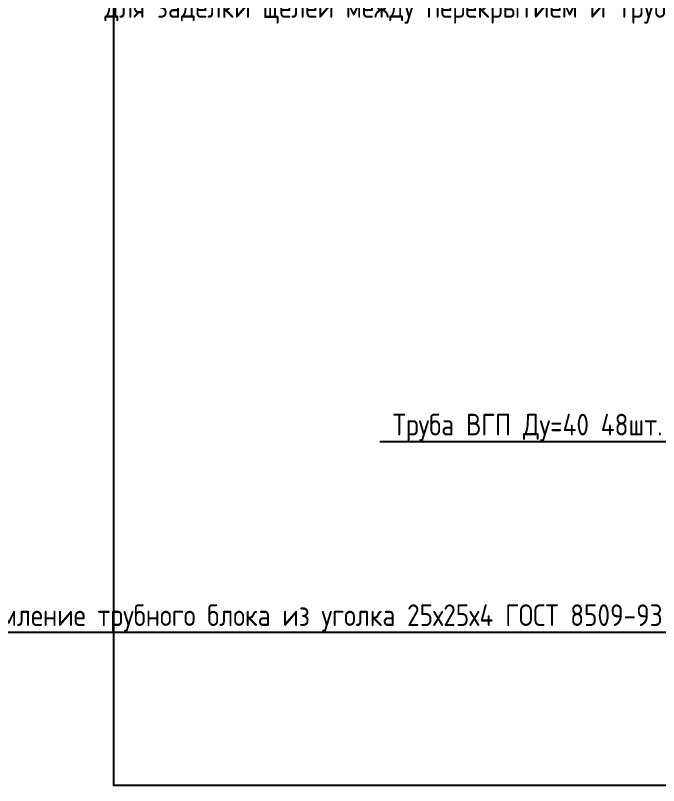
# Model space of a CAD drawing. Header units: millimetres. Extents: x -42533 to 645315, y 3457 to 82611.
# Drawn here: x 297534 to 303352, y 5128 to 12092 of the extents above; entities that cross this region are included whole.
import ezdxf
from ezdxf import colors
from ezdxf.entities.mleader import LeaderData, LeaderLine
from ezdxf.math import Vec2, Vec3

# ---------------------------------------------------------------- set-up
doc = ezdxf.new("R2010")
doc.units = ezdxf.units.MM
doc.layers.add('ЭМ_кабеленесущие конструкции', color=7, linetype='Continuous', lineweight=15)
doc.layers.add('ЭОМ_Лотки рабочие', color=5, linetype='Continuous')
doc.styles.add('ISOCPEUR', font='isocpeur.ttf', dxfattribs={"width": 0.85, "height": 275})

# ---------------------------------------------------------------- blocks, each defined once
blk = doc.blocks.new('_Dot')
at = {"color": 0, "linetype": 'ByBlock', "lineweight": -2}
blk.add_line((-0.5, 0), (-1, 0), dxfattribs=at)
at = {"color": 0, "linetype": 'ByBlock', "const_width": 0.5}
blk.add_lwpolyline([(-0.25, 0, 1), (0.25, 0, 1)], format="xyb", close=True, dxfattribs=at)

msp = doc.modelspace()

# ---------------------------------------------------------------- linework, layer by layer
at = {"layer": 'ЭОМ_Лотки рабочие', "color": 7}
msp.add_lwpolyline([(298425.9, 19153), (315607.1, 19153), (315607.1, 5127.9), (298425.9, 5127.9)], close=True, dxfattribs=at)

# ---------------------------------------------------------------- leaders
at = {"layer": 'ЭМ_кабеленесущие конструкции', "lineweight": 5}
ml = msp.add_multileader_mtext('Standard', dxfattribs=at)
ml.set_content('Мастика огнеупорная\\Pдля заделки щелей между перекрытием и трубой ВГП', color=256, style='ISOCPEUR')
ml.set_leader_properties()
ml.set_arrow_properties(name='DOT')
ml.build(insert=Vec2(0, 0))
ml.multileader.update_dxf_attribs({"text_left_attachment_type": 6, "text_right_attachment_type": 6, "dogleg_length": 0.00122, "arrow_head_size": 48.9, "scale": 10})
ctx = ml.context
ctx.base_point, ctx.scale, ctx.char_height, ctx.arrow_head_size, ctx.landing_gap_size, ctx.plane_origin = Vec3(301249.9, 12337.7), 10, 195.708, 48.9, 97.9, Vec3(308727.2, 15700.7)
ctx.left_attachment, ctx.right_attachment, ctx.text_align_type = 6, 6, 2
notes = []
notes.append((ctx, [(1, (1, 1, 0), (304290.2, 12337.7), (-1, 0), 0.0597, [(2, [(305163.7, 12703.8)], 0, [])])]))
ctx.mtext.insert, ctx.mtext.width, ctx.mtext.defined_height, ctx.mtext.alignment, ctx.mtext.flow_direction = Vec3(304192.3, 12592.1), 4017.395, 193, 3, 5
ml = msp.add_multileader_mtext('Standard', dxfattribs=at)
ml.set_content('Труба ВГП Ду=40 48шт.', color=256, style='ISOCPEUR')
ml.set_leader_properties()
ml.set_arrow_properties(name='DOT')
ml.build(insert=Vec2(0, 0))
ml.multileader.update_dxf_attribs({"text_left_attachment_type": 6, "text_right_attachment_type": 6, "dogleg_length": 0.00122, "arrow_head_size": 48.9, "scale": 10})
ctx = ml.context
ctx.base_point, ctx.scale, ctx.char_height, ctx.arrow_head_size, ctx.landing_gap_size, ctx.plane_origin = Vec3(301494.2, 8235.3), 10, 195.708, 48.9, 97.9, Vec3(308778.7, 8774.2)
ctx.left_attachment, ctx.right_attachment, ctx.text_align_type = 6, 6, 2
notes.append((ctx, [(1, (1, 1, 0), (303486.6, 8235.3), (-1, 0), 0.0597, [(2, [(305244.4, 7835.2)], 0, [])])]))
ctx.mtext.insert, ctx.mtext.width, ctx.mtext.defined_height, ctx.mtext.alignment, ctx.mtext.flow_direction = Vec3(303388.7, 8489.7), 1821.596, 386, 3, 5
ml = msp.add_multileader_mtext('Standard', dxfattribs=at)
ml.set_content('Обрамление трубного блока из уголка 25х25х4 ГОСТ 8509-93', color=256, style='ISOCPEUR')
ml.set_leader_properties()
ml.set_arrow_properties(name='DOT')
ml.build(insert=Vec2(0, 0))
ml.multileader.update_dxf_attribs({"text_left_attachment_type": 6, "text_right_attachment_type": 6, "dogleg_length": 0.00122, "arrow_head_size": 48.9, "scale": 10})
ctx = ml.context
ctx.base_point, ctx.scale, ctx.char_height, ctx.arrow_head_size, ctx.landing_gap_size, ctx.plane_origin = Vec3(299206.9, 6512.4), 10, 195.708, 48.9, 97.9, Vec3(303043.6, 7237.6)
ctx.left_attachment, ctx.right_attachment, ctx.text_align_type = 6, 6, 2
notes.append((ctx, [(1, (1, 1, 0), (303584.5, 6512.4), (-1, 0), 97.9, [(2, [(305808.3, 7343.9), (305128.2, 7553.1)], 0, [])])]))
ctx.mtext.insert, ctx.mtext.width, ctx.mtext.defined_height, ctx.mtext.alignment, ctx.mtext.flow_direction = Vec3(303388.7, 6766.8), 4196.374, 525.7, 3, 5
for ctx, leaders in notes:
    for number, flags, end, landing, length, lines in leaders:
        leader = LeaderData()
        leader.index, (leader.has_last_leader_line, leader.has_dogleg_vector, leader.attachment_direction) = number, flags
        leader.last_leader_point, leader.dogleg_vector, leader.dogleg_length = Vec3(end), Vec3(landing), length
        for number, points, colour, breaks in lines:
            line = LeaderLine()
            line.index, line.vertices, line.color, line.breaks = number, Vec3.list(points), colors.encode_raw_color(colour), breaks
            leader.lines.append(line)
        ctx.leaders.append(leader)

doc.saveas('drawing.dxf')
